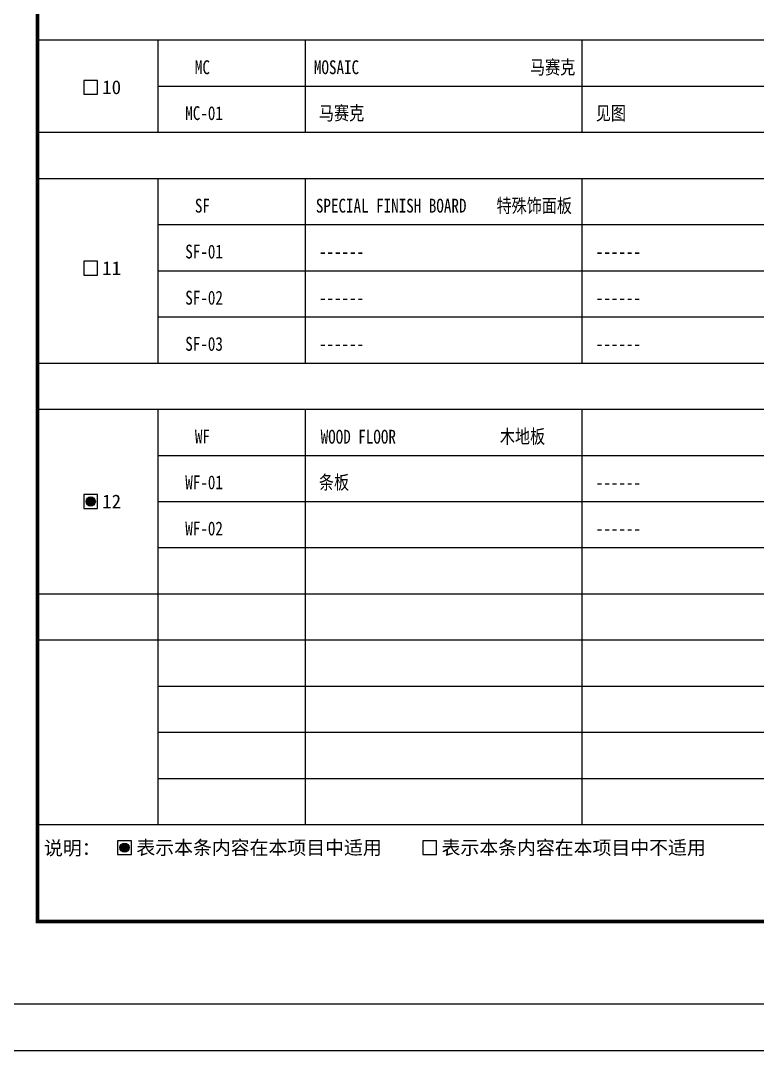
# Paper-space layout '布局' of a CAD drawing. Header units: millimetres. Extents: x -7887 to 894, y 542 to 1297.
# Drawn here: x -2220.1 to -2060.4, y 542.3 to 765.4 of the extents above; entities that cross this region are included whole.
import ezdxf
from ezdxf.enums import TextEntityAlignment as Align

# ---------------------------------------------------------------- set-up
doc = ezdxf.new("R2010")
doc.units = ezdxf.units.MM
doc.header["$LTSCALE"] = 10
for name, color, linetype in [('008-顶面文字标注', 3, 'Continuous'), ('Lm-text', 2, 'Continuous'), ('NW-01-尺寸标注', 252, 'Continuous'), ('T-TTLB-1', 1, 'Continuous'), ('Tk-line', 2, 'Continuous')]:
    doc.layers.add(name, color=color, linetype=linetype)
doc.styles.add('!PYH.V2008_note', font='')
doc.styles.add('宋体', font='', dxfattribs={"width": 0.8})
doc.styles.get('!PYH.V2008_note').set_extended_font_data('SimSun')
doc.styles.get('宋体').set_extended_font_data('SimSun')

# ---------------------------------------------------------------- blocks, each defined once
blk = doc.blocks.new('A$C01120509')
at = {"layer": 'Tk-line', "color": 7, "ltscale": 0.5}
blk.add_lwpolyline([(-3, 0), (0, 0), (0, 3), (-3, 3)], close=True, dxfattribs=at)
blk = doc.blocks.new('*U319')
at = {"color": 0}
blk.add_blockref('A$C01120509', (1.5, -1.5), dxfattribs=at)
blk = doc.blocks.new('A$C68CF184B')
at = {"layer": 'Lm-text', "ltscale": 0.5}
h = blk.add_hatch(color=1, dxfattribs=at)
edge = h.paths.add_edge_path()
edge.add_arc((0, 0), 1, 0, 360)
at = {"layer": 'Lm-text', "color": 1, "ltscale": 0.5}
blk.add_circle((0, 0), 1, dxfattribs=at)
at = {"layer": 'Tk-line', "color": 7, "ltscale": 0.5}
blk.add_lwpolyline([(-1.5, -1.5), (1.5, -1.5), (1.5, 1.5), (-1.5, 1.5)], close=True, dxfattribs=at)
blk = doc.blocks.new('*U320')
at = {"color": 0}
blk.add_blockref('A$C68CF184B', (0, 0), dxfattribs=at)
blk = doc.blocks.new('11111')
at = {"layer": 'T-TTLB-1'}
blk.add_lwpolyline([(3212.32, 6139.96), (3711.32, 6139.96), (3711.32, 5739.96), (3212.32, 5739.96)], close=True, dxfattribs=at)

psp = doc.layouts.new('布局')

# ---------------------------------------------------------------- hatches: boundary and pattern name
h = psp.add_hatch(color=77)
edge = h.paths.add_edge_path()
edge.add_arc((-2197.566, 586.216), 1, 0, 360)

# ---------------------------------------------------------------- linework, layer by layer
at = {"color": 147}
for p, q in [((-2216.439, 761.216), (-1985.105, 761.216)), ((-2190.365, 751.216), (-1985.105, 751.216)), ((-2216.439, 741.216), (-1985.105, 741.216)), ((-2216.439, 731.216), (-1985.105, 731.216)), ((-2190.365, 721.216), (-1985.105, 721.216)), ((-2190.365, 711.216), (-1985.105, 711.216)), ((-2190.365, 701.216), (-1985.105, 701.216)), ((-2216.439, 691.216), (-1985.105, 691.216)), ((-2216.439, 691.216), (-1985.105, 691.216)), ((-2216.439, 681.216), (-1985.105, 681.216)), ((-2190.365, 681.216), (-1985.105, 681.216)), ((-2190.365, 671.216), (-1985.105, 671.216)), ((-2190.365, 671.216), (-1985.105, 671.216)), ((-2190.365, 661.216), (-1985.105, 661.216)), ((-2190.365, 661.216), (-1985.105, 661.216)), ((-2190.365, 651.216), (-1985.105, 651.216)), ((-2216.439, 641.216), (-1985.105, 641.216)), ((-2216.439, 631.216), (-1985.105, 631.216)), ((-2190.365, 621.216), (-1985.105, 621.216)), ((-2190.365, 611.216), (-1985.105, 611.216)), ((-2190.365, 601.216), (-1985.105, 601.216)), ((-2216.439, 591.216), (-1985.105, 591.216))]:
    psp.add_line(p, q, dxfattribs=at)
at = {"color": 147, "const_width": 0.8}
psp.add_lwpolyline([(-2216.439, 570.183), (-1985.105, 570.183), (-1985.105, 921.216), (-2216.439, 921.216)], close=True, dxfattribs=at)
at = {"color": 147}
for points in [[(-2190.365, 761.216), (-2190.365, 741.216)], [(-2158.402, 761.216), (-2158.402, 741.216)], [(-2098.402, 761.216), (-2098.402, 741.216)], [(-2190.365, 731.216), (-2190.365, 691.216)], [(-2158.402, 731.216), (-2158.402, 691.216)], [(-2098.402, 731.216), (-2098.402, 691.216)], [(-2190.365, 681.216), (-2190.365, 661.216)], [(-2190.365, 681.216), (-2190.365, 641.216)], [(-2158.402, 681.216), (-2158.402, 661.216)], [(-2158.402, 681.216), (-2158.402, 641.216)], [(-2098.402, 681.216), (-2098.402, 661.216)], [(-2098.402, 681.216), (-2098.402, 641.216)], [(-2190.365, 641.216), (-2190.365, 591.216)], [(-2158.402, 641.216), (-2158.402, 591.216)], [(-2098.402, 641.216), (-2098.402, 591.216)]]:
    psp.add_lwpolyline(points, dxfattribs=at)
at = {"color": 77}
for points in [[(-2199.066, 584.716), (-2196.066, 584.716), (-2196.066, 587.716), (-2199.066, 587.716)], [(-2132.905, 584.716), (-2129.905, 584.716), (-2129.905, 587.716), (-2132.905, 587.716)]]:
    psp.add_lwpolyline(points, close=True, dxfattribs=at)
psp.add_circle((-2197.566, 586.216), 1, dxfattribs=at)
at = {"layer": '008-顶面文字标注', "color": 8}
psp.add_lwpolyline([(-2494.605, 542.276), (-1900.605, 542.276), (-1900.605, 962.276), (-2494.605, 962.276)], close=True, dxfattribs=at)

# ---------------------------------------------------------------- block references
at = {"color": 77}
for name, p in [('*U319', (-2204.899, 750.954)), ('*U319', (-2204.899, 711.768)), ('*U320', (-2204.899, 661.216)), ('*U320', (-2197.566, 586.216)), ('*U319', (-2131.405, 586.216))]:
    psp.add_blockref(name, p, dxfattribs=at)
at = {"layer": 'NW-01-尺寸标注', "linetype": 'ByBlock'}
psp.add_blockref('11111', (-5681.926, -5187.687), dxfattribs=at)

# ---------------------------------------------------------------- texts
at = {"color": 77, "style": '宋体', "width": 0.8}
for s, p in [('MC', (-2182.315, 753.811, 15.54)), ('MOSAIC', (-2156.508, 753.811, -15.54)), ('马赛克', (-2109.663, 753.811, 7.77)), ('MC-01', (-2184.402, 743.868, -15.54)), ('马赛克', (-2155.425, 743.868, -15.54)), ('见图 ', (-2095.402, 743.868, -15.54)), ('SF', (-2182.315, 723.811, 15.54)), ('SPECIAL FINISH BOARD', (-2156.086, 723.811, -7.77)), ('特殊饰面板', (-2116.922, 723.811, 7.77)), ('SF-01', (-2184.402, 713.868, -15.54)), ('------', (-2155.425, 713.868, -15.54)), ('------', (-2095.402, 713.868, -15.54)), ('SF-02', (-2184.402, 703.868, -15.54)), ('------', (-2155.425, 703.868, -15.54)), ('------', (-2095.402, 703.868, -15.54)), ('SF-03', (-2184.402, 693.868, -15.54)), ('------', (-2155.425, 693.868, -15.54)), ('------', (-2095.402, 693.868, -15.54)), ('WF', (-2182.315, 673.811, 15.54)), ('木地板', (-2116.194, 673.811, 7.77)), ('条板', (-2155.425, 663.868, -15.54)), ('WF-01', (-2184.402, 663.868, -15.54)), ('------', (-2095.402, 663.868, -15.54)), ('WF-02', (-2184.402, 653.868, -15.54)), ('------', (-2095.402, 653.868, -15.54))]:
    psp.add_text(s, height=3, dxfattribs=at).set_placement(p)
at = {"color": 77, "style": '!PYH.V2008_note'}
for s, p in [('10', (-2200.359, 750.954)), ('11', (-2200.359, 711.768)), ('12', (-2200.359, 661.216)), ('说明：', (-2208.899, 586.151))]:
    psp.add_text(s, height=3, dxfattribs=at).set_placement(p, align=Align.MIDDLE)
at = {"color": 77, "style": '宋体', "width": 0.8}
psp.add_text('WOOD FLOOR', height=3, dxfattribs=at).set_placement((-2146.886, 675.249, -7.77), align=Align.MIDDLE)
at = {"color": 77, "style": '!PYH.V2008_note'}
for s, p in [('表示本条内容在本项目中适用', (-2195.002, 586.216)), ('表示本条内容在本项目中不适用', (-2128.841, 586.216))]:
    psp.add_text(s, height=3, dxfattribs=at).set_placement(p, align=Align.MIDDLE_LEFT)

doc.saveas('drawing.dxf')
